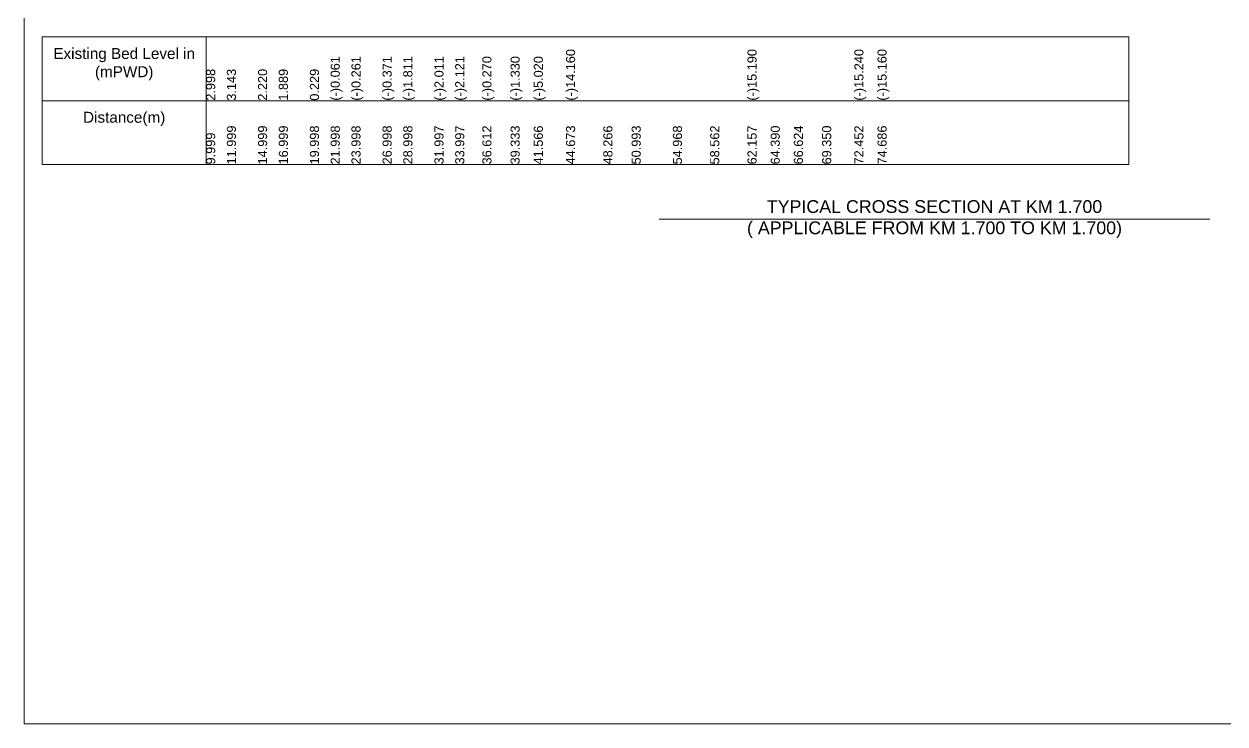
# Model space of a CAD drawing. Header units: inches. Extents: x 89000 to 845017, y -7071 to 0.
# Drawn here: x 400000 to 406595, y -7071 to -3229 of the extents above; entities that cross this region are included whole.
import ezdxf

# ---------------------------------------------------------------- set-up
doc = ezdxf.new("R2010")
doc.units = ezdxf.units.IN
doc.header["$LTSCALE"] = 7
doc.header["$MEASUREMENT"] = 0
for name, color, linetype, lineweight in [('Cross section Data Border', 7, 'Continuous', 9), ('Cross Section Labels', 7, 'Continuous', 9), ('Long Section Labels', 7, 'Continuous', 9)]:
    doc.layers.add(name, color=color, linetype=linetype, lineweight=lineweight)
doc.styles.get("Standard").update_dxf_attribs({"font": 'arial.ttf'})

msp = doc.modelspace()

# ---------------------------------------------------------------- linework, layer by layer
at = {"layer": 'Cross section Data Border'}
msp.add_lwpolyline([(400100, -3300), (406067.83434, -3300), (406067.83434, -4000), (400100, -4000)], close=True, dxfattribs=at)
for points in [[(401000, -3300), (401000, -4000)], [(400100, -3650), (406067.83434, -3650)]]:
    msp.add_lwpolyline(points, dxfattribs=at)
at = {"layer": 'Cross Section Labels'}
msp.add_lwpolyline([(400000, 0), (410000, 0), (410000, -7071), (400000, -7071)], close=True, dxfattribs=at)
msp.add_lwpolyline([(403488, -4300), (405000, -4300), (406512, -4300)], dxfattribs=at)

# ---------------------------------------------------------------- texts
at = {"layer": 'Cross section Data Border', "char_height": 60, "width": 800, "attachment_point": 5}
for s, insert in [('Existing Bed Level in (mPWD)', (400550, -3450)), ('Distance(m)', (400550, -3750))]:
    msp.add_mtext(s, dxfattribs=dict(at, insert=insert))
at = {"layer": 'Cross Section Labels', "insert": (405000, -4300), "char_height": 70, "attachment_point": 5}
msp.add_mtext('TYPICAL CROSS SECTION AT KM 1.700^J( APPLICABLE FROM KM 1.700 TO KM 1.700)', dxfattribs=at)
at = {"layer": 'Long Section Labels', "char_height": 50, "attachment_point": 1, "rotation": 90}
for s, insert in [('(-)0.061', (401683.94749, -3650)), ('(-)0.261', (401797.9434, -3650)), ('(-)0.371', (401968.92328, -3650)), ('(-)1.811', (402082.91919, -3650)), ('(-)2.011', (402253.89907, -3650)), ('(-)2.121', (402367.89498, -3650)), ('(-)0.270', (402516.93451, -3650)), ('(-)1.330', (402672.03662, -3650)), ('(-)5.020', (402799.30773, -3650)), ('(-)14.160', (402976.40425, -3650)), ('(-)14.160', (402976.40425, -3650)), ('(-)14.160', (402976.40425, -3650)), ('(-)14.160', (402976.40425, -3650)), ('(-)14.160', (402976.40425, -3650)), ('(-)15.190', (403972.97824, -3650)), ('(-)15.190', (403972.97824, -3650)), ('(-)15.190', (403972.97824, -3650)), ('(-)15.190', (403972.97824, -3650)), ('(-)15.240', (404559.82018, -3650)), ('(-)15.160', (404687.13021, -3650)), ('2.998', (401000, -3650)), ('3.143', (401113.99591, -3650)), ('2.220', (401284.97579, -3650)), ('1.889', (401398.9717, -3650)), ('0.229', (401569.95158, -3650)), ('11.999', (401113.99591, -4000)), ('14.999', (401284.97579, -4000)), ('16.999', (401398.9717, -4000)), ('19.998', (401569.95158, -4000)), ('21.998', (401683.94749, -4000)), ('23.998', (401797.9434, -4000)), ('26.998', (401968.92328, -4000)), ('28.998', (402082.91919, -4000)), ('31.997', (402253.89907, -4000)), ('33.997', (402367.89498, -4000)), ('36.612', (402516.93451, -4000)), ('39.333', (402672.03662, -4000)), ('41.566', (402799.30773, -4000)), ('44.673', (402976.40425, -4000)), ('48.266', (403181.22369, -4000)), ('50.993', (403336.64762, -4000)), ('54.968', (403563.24983, -4000)), ('58.562', (403768.07394, -4000)), ('62.157', (403972.97824, -4000)), ('64.390', (404100.28388, -4000)), ('66.624', (404227.59959, -4000)), ('69.350', (404382.97751, -4000)), ('72.452', (404559.82018, -4000)), ('74.686', (404687.13021, -4000)), ('9.999', (401000, -4000))]:
    msp.add_mtext(s, dxfattribs=dict(at, insert=insert))

doc.saveas('drawing.dxf')
